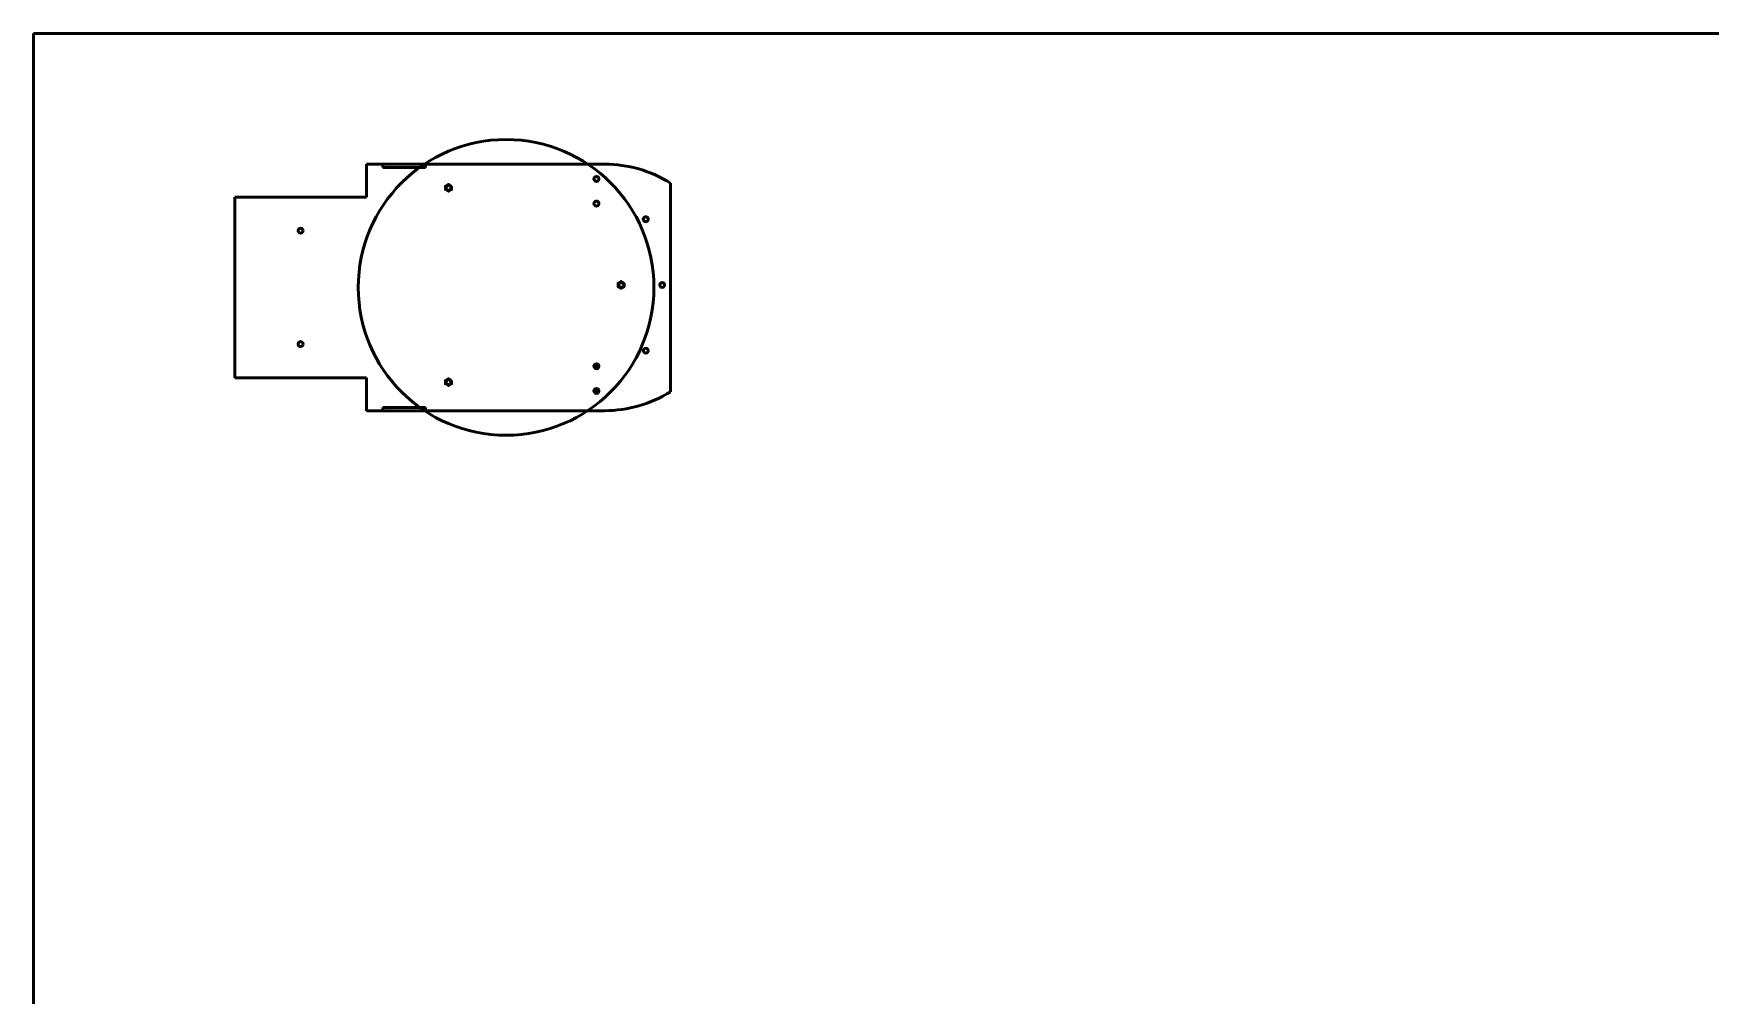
# Model space of a CAD drawing. Header units: inches. Extents: x -2446 to 6128, y -345 to 2058.
# Drawn here: x -2446 to -1426, y 857 to 1442 of the extents above; entities that cross this region are included whole.
import ezdxf

# ---------------------------------------------------------------- set-up
doc = ezdxf.new("R2010")
doc.units = ezdxf.units.IN
doc.header["$MEASUREMENT"] = 0
doc.layers.get('0').update_dxf_attribs({"color": 1, "lineweight": 50})
doc.layers.add('Net Dam', color=3, linetype='Continuous', lineweight=50)

msp = doc.modelspace()

# ---------------------------------------------------------------- linework, layer by layer
for p, q in [((-2098.699, 1362.818), (-2243.771, 1362.818)), ((-2243.771, 1362.818), (-2243.771, 1342.808)), ((-2233.766, 1360.817), (-2233.766, 1362.818)), ((-2207.753, 1360.817), (-2233.766, 1360.817)), ((-2207.753, 1362.818), (-2207.753, 1360.817)), ((-2058.679, 1224.306), (-2058.679, 1351.255)), ((-2323.811, 1342.808), (-2323.811, 1232.753)), ((-2243.771, 1342.808), (-2323.811, 1342.808)), ((-2105.202, 1239.756), (-2102.201, 1239.756)), ((-2323.811, 1232.753), (-2243.771, 1232.753)), ((-2243.771, 1232.753), (-2243.771, 1212.743)), ((-2233.766, 1214.744), (-2207.753, 1214.744)), ((-2233.766, 1214.744), (-2233.766, 1212.743)), ((-2207.753, 1214.744), (-2207.753, 1212.743)), ((-2105.202, 1224.749), (-2102.201, 1224.749)), ((-2243.771, 1212.743), (-2098.699, 1212.743))]:
    msp.add_line(p, q)
for points in [[(-2446.354, 1442.319), (-404.784, 1442.319), (-404.784, -344.876), (-2446.354, -344.876)], [(-2191.91, 1349.491), (-2193.746, 1350.552), (-2195.583, 1349.491), (-2195.583, 1347.37), (-2193.746, 1346.31), (-2191.91, 1347.37)], [(-2086.857, 1290.336), (-2088.694, 1291.397), (-2090.531, 1290.336), (-2090.531, 1288.215), (-2088.694, 1287.155), (-2086.857, 1288.215)], [(-2191.91, 1231.181), (-2193.746, 1232.242), (-2195.583, 1231.181), (-2195.583, 1229.06), (-2193.746, 1228), (-2191.91, 1229.06)]]:
    msp.add_lwpolyline(points, close=True)
for centre in [(-2193.746, 1348.431), (-2103.701, 1353.802), (-2103.701, 1338.795), (-2073.686, 1329.296), (-2283.791, 1322.298), (-2088.694, 1289.276), (-2063.681, 1289.276), (-2283.791, 1253.263), (-2073.686, 1249.256), (-2103.701, 1239.756), (-2193.746, 1230.121), (-2103.701, 1224.749)]:
    msp.add_circle(centre, 1.501)
for start, end in [(57.769047, 90), (270, 302.230953)]:
    msp.add_arc((-2098.699, 1287.78), 75.038, start, end)
at = {"layer": 'Net Dam'}
msp.add_circle((-2158.694, 1287.78), 90, dxfattribs=at)

doc.saveas('drawing.dxf')
